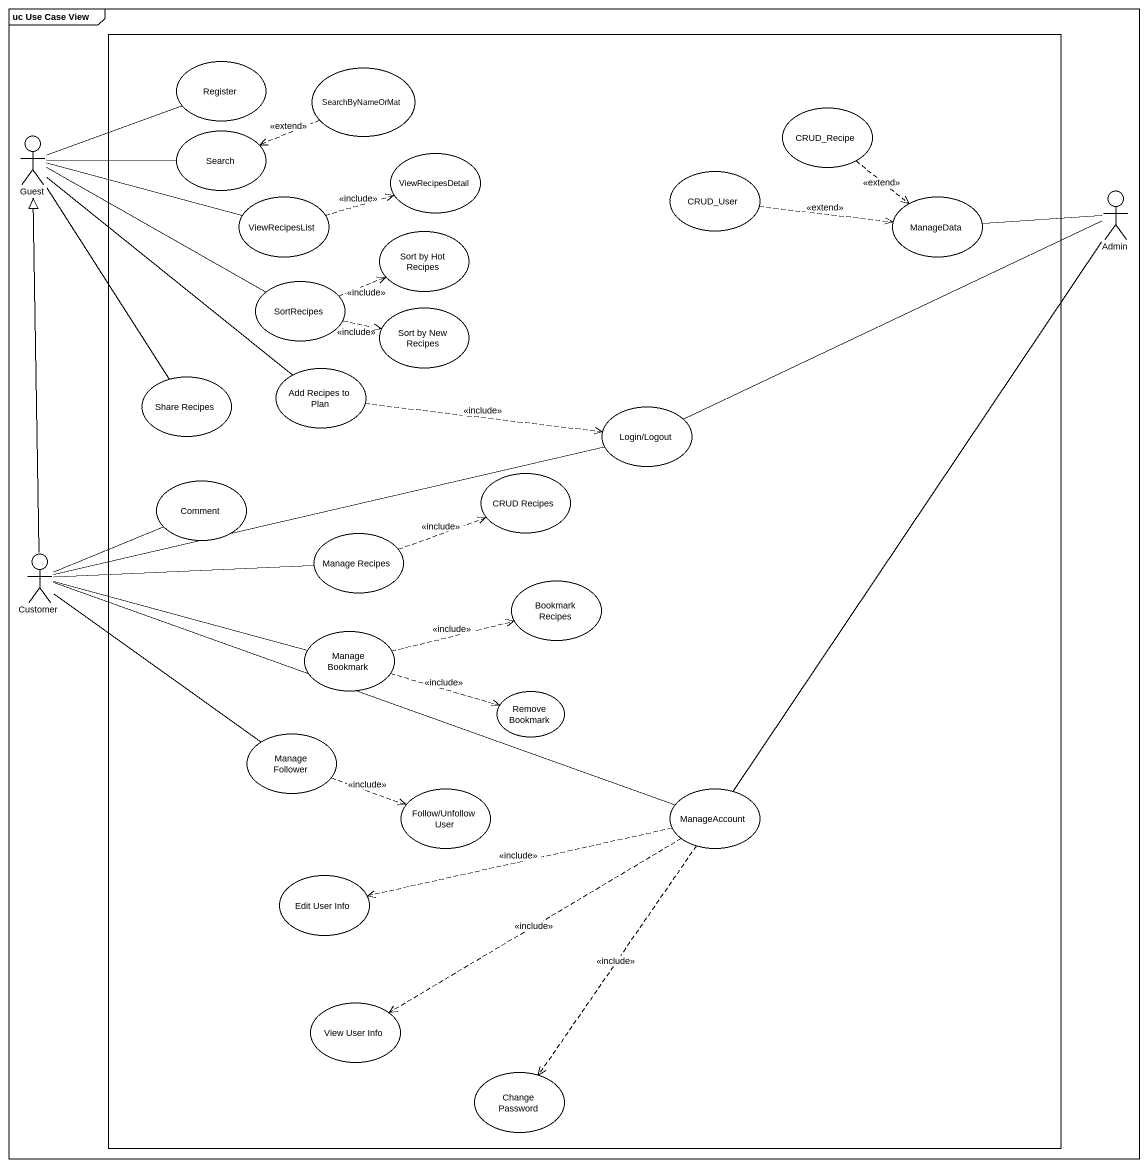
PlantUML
@startuml
mainframe uc Use Case View
rectangle " " as rectangle1 {
  usecase Register
  usecase SearchByNameOrMat
  usecase Search
  usecase CRUD_Recipe
  usecase ViewRecipesDetail
  usecase CRUD_User
  usecase ViewRecipesList
  usecase ManageData
  usecase "Sort by Hot Recipes" as Sort_by_Hot_Recipes
  usecase SortRecipes
  usecase "Sort by New Recipes" as Sort_by_New_Recipes
  usecase "Share Recipes" as Share_Recipes
  usecase "Add Recipes to Plan" as Add_Recipes_to_Plan
  usecase "Login/Logout" as Login_Logout
  usecase Comment
  usecase "CRUD Recipes" as CRUD_Recipes
  usecase "Manage Recipes" as Manage_Recipes
  usecase "Bookmark Recipes" as Bookmark_Recipes
  usecase "Manage Bookmark" as Manage_Bookmark
  usecase "Remove Bookmark" as Remove_Bookmark
  usecase "Manage Follower" as Manage_Follower
  usecase "Follow/Unfollow User" as Follow_Unfollow_User
  usecase ManageAccount
  usecase "Edit User Info" as Edit_User_Info
  usecase "View User Info" as View_User_Info
  usecase "Change Password" as Change_Password
}
actor Guest
actor Admin
actor Customer
SearchByNameOrMat .left.> Search : <<extend>>
CRUD_Recipe ..> ManageData : <<extend>>
Guest -right- Register
Guest -right- Search
Guest -right- SortRecipes
Guest -- Share_Recipes
Guest -- Add_Recipes_to_Plan
CRUD_User .right.> ManageData : <<extend>>
ViewRecipesList -left- Guest
ViewRecipesList .right.> ViewRecipesDetail : <<include>>
Admin -left- ManageData
Admin -left- Login_Logout
SortRecipes .right.> Sort_by_Hot_Recipes : <<include>>
SortRecipes .right.> Sort_by_New_Recipes : <<include>>
Add_Recipes_to_Plan .right.> Login_Logout : <<include>>
Customer -up-|> Guest
Customer -right- Login_Logout
Customer -right- Comment
Customer -right- Manage_Recipes
Customer -right- Manage_Bookmark
Customer -- Manage_Follower
Customer -right- ManageAccount
Manage_Recipes .right.> CRUD_Recipes : <<include>>
Manage_Bookmark .right.> Bookmark_Recipes : <<include>>
Manage_Bookmark .right.> Remove_Bookmark : <<include>>
Manage_Follower .right.> Follow_Unfollow_User : <<include>>
ManageAccount -up- Admin
ManageAccount .left.> Edit_User_Info : <<include>>
ManageAccount .left.> View_User_Info : <<include>>
ManageAccount ..> Change_Password : <<include>>
@enduml
